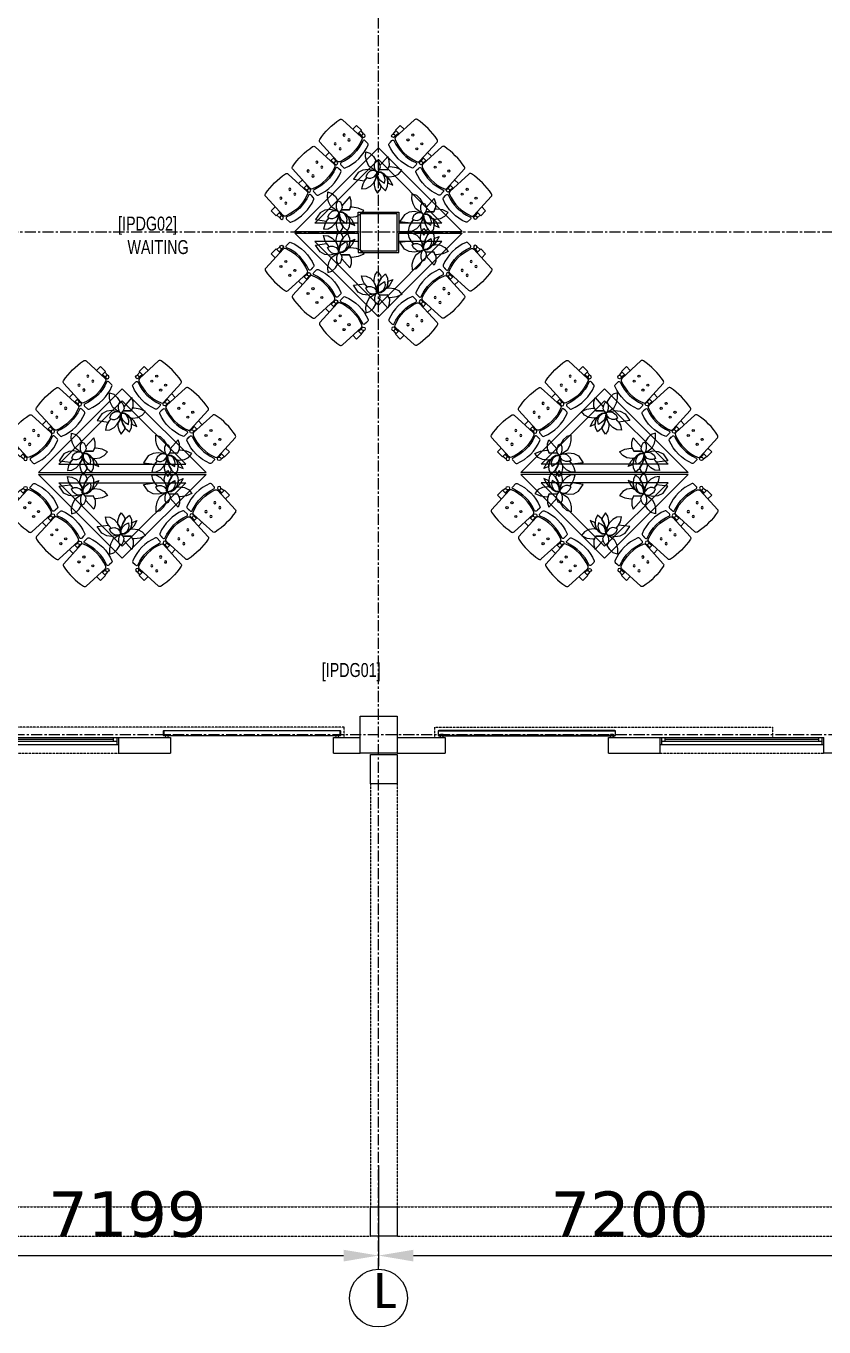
# Model space of a CAD drawing. Header units: millimetres. Extents: x 26027 to 581921, y 7230 to 233891.
# Drawn here: x 526695 to 538135, y 119458 to 138102 of the extents above; entities that cross this region are included whole.
import ezdxf

# ---------------------------------------------------------------- set-up
doc = ezdxf.new("R2010")
doc.units = ezdxf.units.MM
doc.header["$LTSCALE"] = 5
doc.linetypes.add('CENTER', pattern=[50.8, 31.75, -6.35, 6.35, -6.35])
doc.linetypes.add('HIDDEN2', pattern=[0.1875, 0.125, -0.0625])
doc.layers.get('0').update_dxf_attribs({"color": 252})
doc.layers.get('DEFPOINTS').update_dxf_attribs({"color": 252})
for name, color, linetype, lineweight in [('72_EGR_BASE_TEXT', 252, 'Continuous', 5), ('Aluminum', 252, 'Continuous', 5), ('AxisBalloons_2', 252, 'Continuous', 0), ('Dims', 252, 'Continuous', 5), ('Medical Equipment and Furniture', 252, 'Continuous', 0), ('Proj', 252, 'HIDDEN2', 5), ('Structure', 252, 'Continuous', 5), ('Text', 252, 'Continuous', 5), ('VEGETACIÓN', 252, 'Continuous', 5), ('Walls', 252, 'Continuous', 5), ('Wooden Joinery', 252, 'Continuous', 5)]:
    doc.layers.add(name, color=color, linetype=linetype, lineweight=lineweight)
doc.layers.add('axes', color=252, linetype='Continuous')
doc.styles.add('Dimension', font='verdana.ttf')
doc.styles.get("Standard").update_dxf_attribs({"font": 'calibri.ttf'})
doc.styles.add('X3G_ENTITY_2587EA', font='swisscl.ttf', dxfattribs={"height": 200})
doc.dimstyles.new('D500', dxfattribs={"dimtxt": 650, "dimasz": 500, "dimexe": 150, "dimexo": 100, "dimgap": 250, "dimtad": 1, "dimdec": 0, "dimtxsty": 'Dimension', "dimcen": 100, "dimdle": 150, "dimclrd": 250, "dimclre": 250, "dimclrt": 7, "dimadec": 0, "dimazin": 0, "dimtfac": 1, "dimtdec": 0, "dimtmove": 0, "dimatfit": 3, "dimfxl": 1, "dimlwd": 5, "dimlwe": 5, "dimarcsym": 0})

# ---------------------------------------------------------------- blocks, each defined once
blk = doc.blocks.new('S3-PROTO')
for p, q in [((-0.849, 0.409), (-0.855, 0.35)), ((-0.811, 0.409), (-0.805, 0.35)), ((-0.294, 0.409), (-0.3, 0.35)), ((-0.256, 0.409), (-0.25, 0.35)), ((0.256, 0.405), (0.25, 0.347)), ((0.294, 0.405), (0.3, 0.347)), ((0.811, 0.409), (0.805, 0.35)), ((0.849, 0.409), (0.855, 0.35)), ((-0.865, 0.35), (-0.791, 0.35)), ((-0.865, 0.35), (-0.865, 0.25)), ((-0.865, 0.25), (-0.786, 0.25)), ((-0.314, 0.25), (-0.236, 0.25)), ((-0.309, 0.35), (-0.241, 0.35)), ((0.236, 0.247), (0.314, 0.247)), ((0.241, 0.347), (0.309, 0.347)), ((0.865, 0.25), (0.786, 0.25)), ((0.865, 0.35), (0.791, 0.35)), ((0.865, 0.35), (0.865, 0.25))]:
    blk.add_line(p, q)
for points in [[(-0.305, 0.522), (-0.305, 0.489, -0.522832), (-0.332, 0.471, 0.18), (-0.768, 0.471, -0.522832), (-0.795, 0.489), (-0.795, 0.547, -0.306573), (-0.782, 0.565, -0.192782), (-0.318, 0.565, -0.306573), (-0.305, 0.547), (-0.305, 0.504)], [(0.245, 0.522), (0.245, 0.489, -0.522832), (0.218, 0.471, 0.18), (-0.218, 0.471, -0.522832), (-0.245, 0.489), (-0.245, 0.547, -0.306573), (-0.232, 0.565, -0.192782), (0.232, 0.565, -0.306573), (0.245, 0.547), (0.245, 0.504)], [(0.795, 0.522), (0.795, 0.489, -0.522832), (0.768, 0.471, 0.18), (0.332, 0.471, -0.522832), (0.305, 0.489), (0.305, 0.547, -0.306573), (0.318, 0.565, -0.192782), (0.782, 0.565, -0.306573), (0.795, 0.547), (0.795, 0.504)]]:
    blk.add_lwpolyline(points, format="xyb")
for points in [[(-0.777, 0.048, 0.346546), (-0.753, 0.019, 0.095695), (-0.347, 0.019, 0.346546), (-0.323, 0.048), (-0.306, 0.417, 0.318973), (-0.325, 0.447, 0.193005), (-0.775, 0.447, 0.318973), (-0.794, 0.417)], [(-0.227, 0.048, 0.346546), (-0.203, 0.019, 0.095695), (0.203, 0.019, 0.346546), (0.227, 0.048), (0.244, 0.417, 0.318973), (0.225, 0.447, 0.193005), (-0.225, 0.447, 0.318973), (-0.244, 0.417)], [(0.323, 0.048, 0.346546), (0.347, 0.019, 0.095695), (0.753, 0.019, 0.346546), (0.777, 0.048), (0.794, 0.417, 0.318973), (0.775, 0.447, 0.193005), (0.325, 0.447, 0.318973), (0.306, 0.417)]]:
    blk.add_lwpolyline(points, format="xyb", close=True)
for centre, radius in [((-0.83, 0.425), 0.025), ((-0.275, 0.425), 0.025), ((0.275, 0.422), 0.025), ((0.83, 0.425), 0.025), ((-0.64, 0.32), 0.015), ((-0.64, 0.22), 0.015), ((-0.46, 0.32), 0.015), ((-0.46, 0.22), 0.015), ((-0.09, 0.32), 0.015), ((-0.09, 0.22), 0.015), ((0.09, 0.32), 0.015), ((0.09, 0.22), 0.015), ((0.46, 0.32), 0.015), ((0.46, 0.22), 0.015), ((0.64, 0.32), 0.015), ((0.64, 0.22), 0.015)]:
    blk.add_circle(centre, radius)
blk = doc.blocks.new('Plt-Matero-03')
at = {"layer": 'VEGETACIÓN', "color": 0, "linetype": 'Continuous'}
for points in [[(-0.055, 0.014), (-0.122, 0.014), (-0.244, 0.041), (-0.342, 0.121), (-0.415, 0.214), (-0.464, 0.334), (-0.354, 0.347), (-0.244, 0.307), (-0.147, 0.241), (-0.144, 0.238)], [(0.022, 0.069), (0.207, 0.148), (0.207, 0.219), (0.207, 0.267), (0.158, 0.374), (0.085, 0.454), (-0.006, 0.168)], [(0.011, 0.021), (0.03, 0.005), (0.043, 0.011), (0.048, 0.013), (0.085, 0.028), (0.182, 0.014), (0.241, -0.017), (0.27, -0.01), (0.317, 0.001), (0.426, 0.068), (0.5, 0.161), (0.536, 0.281), (0.39, 0.281), (0.243, 0.241), (0.207, 0.219), (0.207, 0.148), (0.022, 0.069)], [(-0.099, -0.015), (-0.098, -0.012), (-0.232, -0.039), (-0.342, -0.106), (-0.427, -0.212), (-0.464, -0.412), (-0.196, -0.332), (-0.195, -0.33), (-0.193, -0.306), (-0.168, -0.233)], [(-0.165, -0.233), (-0.195, -0.33), (-0.205, -0.426), (-0.18, -0.546), (-0.083, -0.493), (-0.01, -0.399), (0.027, -0.293), (0.03, -0.258), (0.039, -0.173), (0.003, -0.053), (0, -0.055)]]:
    blk.add_lwpolyline(points, dxfattribs=at)
for points in [[(-0.144, 0.239), (-0.078, 0.239), (-0.022, 0.191), (0.022, 0.13), (0.022, 0.057), (0, -0.015), (-0.067, 0.021), (-0.111, 0.082), (-0.144, 0.154)], [(0.03, 0.005), (0.005, -0.005), (0, -0.032), (0.061, -0.132), (0.146, -0.225), (0.237, -0.292), (0.256, -0.305), (0.378, -0.345), (0.378, -0.225), (0.35, -0.145), (0.341, -0.119), (0.28, -0.039), (0.241, -0.017), (0.182, 0.014), (0.085, 0.028), (0.048, 0.013), (0.043, 0.011)], [(0.278, -0.185), (0.256, -0.1), (0.211, -0.04), (0.144, 0.009), (0.067, 0.021), (0, -0.003), (0.044, -0.088), (0.111, -0.149), (0.189, -0.173)], [(0, -0.003), (-0.067, -0.003), (-0.133, -0.027), (-0.178, -0.076), (-0.211, -0.149), (-0.211, -0.233), (-0.133, -0.233), (-0.078, -0.209), (-0.022, -0.149), (0, -0.076)], [(-0.006, -0.058), (0.003, -0.053), (0.039, -0.173), (0.03, -0.258), (0.061, -0.332), (0.134, -0.425), (0.219, -0.479), (0.243, -0.359), (0.237, -0.292), (0.146, -0.225), (0.061, -0.132), (0, -0.032)], [(0.241, -0.017), (0.28, -0.039), (0.341, -0.119), (0.35, -0.145), (0.353, -0.146), (0.487, -0.146), (0.365, -0.052), (0.27, -0.01)]]:
    blk.add_lwpolyline(points, close=True, dxfattribs=at)
blk = doc.blocks.new('*D266')
at = {"layer": 'DEFPOINTS', "color": 0, "transparency": 16777216}
for p in [(531748, 121872), (524549, 120481), (531748, 120481)]:
    blk.add_point(p, dxfattribs=at)
at = {"layer": 'Dims', "color": 250, "linetype": 'Continuous', "lineweight": 5, "transparency": 16777216}
for p, q in [((531748, 121772), (531748, 120331)), ((524549, 120581), (524549, 120631)), ((525049, 120481), (531248, 120481))]:
    blk.add_line(p, q, dxfattribs=at)
at = {"layer": 'Dims', "color": 250, "transparency": 16777216}
for points in [[(525049, 120564), (525049, 120397), (524549, 120481)], [(531248, 120564), (531248, 120397), (531748, 120481)]]:
    blk.add_solid(points, dxfattribs=at)
at = {"layer": 'Dims', "color": 7, "lineweight": 0, "transparency": 16777216, "insert": (528148, 121069), "char_height": 650, "attachment_point": 5, "style": 'Dimension'}
blk.add_mtext('7199', dxfattribs=at)
blk = doc.blocks.new('*D267')
at = {"layer": 'DEFPOINTS', "color": 0, "transparency": 16777216}
for p in [(531749, 120481), (538949, 120481), (538949, 120481)]:
    blk.add_point(p, dxfattribs=at)
at = {"layer": 'Dims', "color": 250, "linetype": 'Continuous', "lineweight": 5, "transparency": 16777216}
for p, q in [((531749, 120581), (531749, 120631)), ((538949, 120581), (538949, 120631)), ((532249, 120481), (538449, 120481))]:
    blk.add_line(p, q, dxfattribs=at)
at = {"layer": 'Dims', "color": 250, "transparency": 16777216}
for points in [[(532249, 120564), (532249, 120397), (531749, 120481)], [(538449, 120564), (538449, 120397), (538949, 120481)]]:
    blk.add_solid(points, dxfattribs=at)
at = {"layer": 'Dims', "color": 7, "lineweight": 0, "transparency": 16777216, "insert": (535349, 121069), "char_height": 650, "attachment_point": 5, "style": 'Dimension'}
blk.add_mtext('7200', dxfattribs=at)

msp = doc.modelspace()

# ---------------------------------------------------------------- linework, layer by layer
at = {"layer": 'Aluminum'}
for p, q in [((525674.9, 127905.3, 0), (528024.9, 127905.3, 0)), ((527949.9, 127855.3, 0), (527949.9, 127905.3, 0)), ((527999.9, 127805.3, 0), (527999.9, 127905.3, 0)), ((535784.9, 127905.3, 0), (538134.9, 127905.3, 0)), ((535809.9, 127805.3, 0), (535809.9, 127905.3, 0)), ((535859.9, 127855.3, 0), (535859.9, 127905.3, 0)), ((538059.9, 127855.3, 0), (538059.9, 127905.3, 0)), ((538109.9, 127805.3, 0), (538109.9, 127905.3, 0)), ((525674.9, 127805.3, 0), (528024.9, 127805.3, 0)), ((525699.9, 127855.3, 0), (527999.9, 127855.3, 0)), ((525749.9, 127880.3, 0), (527949.9, 127880.3, 0)), ((535784.9, 127805.3, 0), (538134.9, 127805.3, 0)), ((535809.9, 127855.3, 0), (538109.9, 127855.3, 0)), ((535859.9, 127880.3, 0), (538059.9, 127880.3, 0))]:
    msp.add_line(p, q, dxfattribs=at)
at = {"layer": 'axes', "linetype": 'CENTER', "lineweight": 0}
for p, q in [((531748.8, 120285.6, 0), (531748.8, 205820.3, 0)), ((580937.8, 135145.3, 2.4), (448568.3, 135145.3, 2.4)), ((581030.5, 127945.3, 2.4), (449113.3, 127945.3, 2.4))]:
    msp.add_line(p, q, dxfattribs=at)
at = {"layer": 'AxisBalloons_2'}
msp.add_circle((531748.8, 119871.7, 0), 413.9, dxfattribs=at)
at = {"layer": 'Medical Equipment and Furniture', "elevation": 0}
for points in [[(532038.1, 135157.8), (532948.2, 135157.8), (531748.2, 136357.8), (530548.2, 135157.8), (531458.1, 135157.8), (531458.1, 135435.3), (532038.1, 135435.3)], [(526875.7, 131700.8), (529275.7, 131700.8), (528075.7, 132900.8)], [(536189.7, 131700.8), (533789.7, 131700.8), (534989.7, 132900.8)], [(527165.4, 131820.8), (528986, 131820.8), (528075.7, 132731.1)], [(535900, 131820.8), (534079.4, 131820.8), (534989.7, 132731.1)], [(526875.7, 131675.8), (529275.7, 131675.8), (528075.7, 130475.8)], [(536189.7, 131675.8), (533789.7, 131675.8), (534989.7, 130475.8)], [(527165.4, 131555.8), (528986, 131555.8), (528075.7, 130645.5)], [(535900, 131555.8), (534079.4, 131555.8), (534989.7, 130645.5)]]:
    msp.add_lwpolyline(points, close=True, dxfattribs=at)
for points in [[(531458.1, 135277.8), (530837.9, 135277.8), (531748.2, 136188.1), (532658.4, 135277.8), (532038.1, 135277.8)], [(532038.1, 135132.8), (532948.2, 135132.8), (531748.2, 133932.8), (530548.2, 135132.8), (531458.1, 135132.8), (531458.1, 134855.3), (532038.1, 134855.3), (532038.1, 135132.8)], [(531458.1, 135012.8), (530837.9, 135012.8), (531748.2, 134102.5), (532658.4, 135012.8), (532038.1, 135012.8)]]:
    msp.add_lwpolyline(points, dxfattribs=at)
at = {"layer": 'Proj'}
for p, q in [((525674.9, 127680.3, 0), (528024.9, 127680.3, 0)), ((535784.9, 127680.3, 0), (538134.9, 127680.3, 0)), ((531633.8, 127240.3, 0), (531633.8, 121180.3, 0)), ((532013.8, 127240.3, 0), (532013.8, 121180.3, 0)), ((524663.8, 121180.3, 0), (531633.8, 121180.3, 0)), ((532013.8, 121180.3, 0), (538833.8, 121180.3, 0)), ((524663.8, 120760.3, 0), (531633.8, 120760.3, 0)), ((532013.8, 120760.3, 0), (538833.8, 120760.3, 0))]:
    msp.add_line(p, q, dxfattribs=at)
at = {"layer": 'Structure', "elevation": 0}
for points in [[(531483.8, 134880.3), (532013.8, 134880.3), (532013.8, 135410.3), (531483.8, 135410.3)], [(531483.8, 134880.3), (532013.8, 134880.3), (532013.8, 135410.3), (531483.8, 135410.3)], [(531483.8, 128210.3), (532013.8, 128210.3), (532013.8, 127680.3), (531483.8, 127680.3)], [(531633.8, 127660.3), (532013.8, 127660.3), (532013.8, 127240.3), (531633.8, 127240.3)], [(531633.8, 121180.3), (532013.8, 121180.3), (532013.8, 120760.3), (531633.8, 120760.3)]]:
    msp.add_lwpolyline(points, close=True, dxfattribs=at)
at = {"layer": 'Walls'}
for p, q in [((528024.9, 127680.3, 0), (528024.9, 127905.3, 0)), ((528024.9, 127905.3, 0), (528764.9, 127905.3, 0)), ((528764.9, 127905.3, 0), (528764.9, 127680.3, 0)), ((531104.9, 127680.3, 0), (531104.9, 127905.3, 0)), ((531104.9, 127905.3, 0), (531483.8, 127905.3, 0)), ((532013.8, 127905.3, 0), (532704.9, 127905.3, 0)), ((532704.9, 127905.3, 0), (532704.9, 127680.3, 0)), ((532704.9, 127905.3, 0), (532704.9, 127755.3, 0)), ((535044.9, 127680.3, 0), (535044.9, 127905.3, 0)), ((535044.9, 127905.3, 0), (535784.9, 127905.3, 0)), ((535784.9, 127680.3, 0), (535784.9, 127905.3, 0)), ((538134.9, 127680.3, 0), (538134.9, 127905.3, 0)), ((528024.9, 127680.3, 0), (528764.9, 127680.3, 0)), ((531104.9, 127680.3, 0), (531483.8, 127680.3, 0)), ((532013.8, 127680.3, 0), (532704.9, 127680.3, 0)), ((535044.9, 127680.3, 0), (535784.9, 127680.3, 0)), ((538683.8, 127680.3, 0), (538134.9, 127680.3, 0))]:
    msp.add_line(p, q, dxfattribs=at)
at = {"layer": 'Wooden Joinery', "linetype": 'HIDDEN2', "elevation": 0}
for points in [[(531254.9, 127905.3), (531254.9, 128055.3), (526414.9, 128055.3), (526414.9, 127905.3)], [(532554.9, 127905.3), (532554.9, 128055.3), (537394.9, 128055.3), (537394.9, 127905.3)]]:
    msp.add_lwpolyline(points, dxfattribs=at)
at = {"layer": 'Wooden Joinery', "elevation": 0}
for points in [[(528699.9, 127935.3), (528709.9, 127935.3), (528709.9, 127930.3), (528674.9, 127930.3, -0.4142136), (528664.9, 127940.3), (528664.9, 127995.3, -0.4142136), (528674.9, 128005.3), (531194.9, 128005.3, -0.4142136), (531204.9, 127995.3), (531204.9, 127940.3, -0.4142136), (531194.9, 127930.3), (531159.9, 127930.3), (531159.9, 127935.3), (531169.9, 127935.3), (531169.9, 127945.3), (531139.9, 127945.3), (531139.9, 127935.3), (531149.9, 127935.3), (531149.9, 127930.3), (528719.9, 127930.3), (528719.9, 127935.3), (528729.9, 127935.3), (528729.9, 127945.3), (528699.9, 127945.3)], [(528734.9, 127935.3), (531134.9, 127935.3), (531134.9, 127950.3), (531174.9, 127950.3), (531174.9, 127935.3), (531194.9, 127935.3, 0.4142136), (531199.9, 127940.3), (531199.9, 127995.3, 0.4142136), (531194.9, 128000.3), (528674.9, 128000.3, 0.4142136), (528669.9, 127995.3), (528669.9, 127940.3, 0.4142136), (528674.9, 127935.3), (528694.9, 127935.3), (528694.9, 127950.3), (528734.9, 127950.3)], [(535109.9, 127935.3), (535099.9, 127935.3), (535099.9, 127930.3), (535134.9, 127930.3, 0.4142136), (535144.9, 127940.3), (535144.9, 127995.3, 0.4142136), (535134.9, 128005.3), (532614.9, 128005.3, 0.4142136), (532604.9, 127995.3), (532604.9, 127940.3, 0.4142136), (532614.9, 127930.3), (532649.9, 127930.3), (532649.9, 127935.3), (532639.9, 127935.3), (532639.9, 127945.3), (532669.9, 127945.3), (532669.9, 127935.3), (532659.9, 127935.3), (532659.9, 127930.3), (535089.9, 127930.3), (535089.9, 127935.3), (535079.9, 127935.3), (535079.9, 127945.3), (535109.9, 127945.3)], [(535074.9, 127935.3), (532674.9, 127935.3), (532674.9, 127950.3), (532634.9, 127950.3), (532634.9, 127935.3), (532614.9, 127935.3, -0.4142136), (532609.9, 127940.3), (532609.9, 127995.3, -0.4142136), (532614.9, 128000.3), (535134.9, 128000.3, -0.4142136), (535139.9, 127995.3), (535139.9, 127940.3, -0.4142136), (535134.9, 127935.3), (535114.9, 127935.3), (535114.9, 127950.3), (535074.9, 127950.3)]]:
    msp.add_lwpolyline(points, format="xyb", close=True, dxfattribs=at)
at = {"layer": 'Wooden Joinery'}
for centre in [(528714.9, 127930.3, 0), (531154.9, 127930.3, 0), (532654.9, 127930.3, 0), (535094.9, 127930.3, 0)]:
    msp.add_arc(centre, 25, 180, 0, dxfattribs=at)

# ---------------------------------------------------------------- block references
at = {"layer": 'Medical Equipment and Furniture'}
for name, p, xscale, yscale, zscale, rotation in [('S3-PROTO', (530646.7, 136242.6, 0), -999.9999999999999, 1000, 1000, 224.9999999998599), ('S3-PROTO', (532849.6, 136242.6, 0), 1000, 1000, 1000, 134.9999999998678), ('Plt-Matero-03', (531731.4, 136013.1, 0), 579.6384670202342, 579.6384670202342, 579.6384670202342, 335.9025018336756), ('Plt-Matero-03', (531186.2, 135436.4, 0), 579.6384670202342, 579.6384670202342, 579.6384670202342, 335.9025018336756), ('Plt-Matero-03', (532396.1, 135409, 0), 579.6384670202342, 579.6384670202342, 579.6384670202342, 335.9025018336756), ('Plt-Matero-03', (531186.2, 134854.1, 0), -579.6384670202344, 579.6384670202345, 579.6384670202343, 204.0974981663244), ('Plt-Matero-03', (532396.1, 134894, 0), -579.6384670202344, 579.6384670202345, 579.6384670202343, 204.0974981663244), ('S3-PROTO', (530646.7, 134048, 0), 999.9999999999997, 999.9999999999997, 999.9999999999997, 315.0000000001401), ('S3-PROTO', (532849.6, 134048, 0), -1000, 1000, 1000, 45.00000000013206), ('Plt-Matero-03', (531731.4, 134277.4, 0), -579.6384670202344, 579.6384670202345, 579.6384670202343, 204.0974981663244), ('S3-PROTO', (526974.3, 132785.6, 0), -999.9999999999999, 1000, 1000, 224.9999999998599), ('S3-PROTO', (529177.2, 132785.6, 0), 1000, 1000, 1000, 134.9999999998678), ('S3-PROTO', (533888.2, 132785.6, 0), -1000, 1000, 1000, 225.0000000001322), ('S3-PROTO', (536091.1, 132785.6, 0), 1000, 1000, 1000, 135.0000000001401), ('Plt-Matero-03', (528059, 132556.1, 0), 579.6384670202342, 579.6384670202342, 579.6384670202342, 335.9025018336756), ('Plt-Matero-03', (535006.4, 132556.1, 0), -579.6384670202342, 579.6384670202344, 579.6384670202343, 24.09749816632442), ('Plt-Matero-03', (527513.8, 131979.5, 0), 579.6384670202342, 579.6384670202342, 579.6384670202342, 335.9025018336756), ('Plt-Matero-03', (528723.7, 131952.1, 0), 579.6384670202342, 579.6384670202342, 579.6384670202342, 335.9025018336756), ('Plt-Matero-03', (534341.7, 131952.1, 0), -579.6384670202342, 579.6384670202344, 579.6384670202343, 24.09749816632442), ('Plt-Matero-03', (535551.6, 131979.5, 0), -579.6384670202342, 579.6384670202344, 579.6384670202343, 24.09749816632442), ('Plt-Matero-03', (527513.8, 131397.2, 0), -579.6384670202344, 579.6384670202345, 579.6384670202343, 204.0974981663244), ('Plt-Matero-03', (528723.7, 131424.6, 0), -579.6384670202344, 579.6384670202345, 579.6384670202343, 204.0974981663244), ('Plt-Matero-03', (534341.7, 131424.6, 0), 579.6384670202342, 579.6384670202342, 579.6384670202342, 155.9025018336756), ('Plt-Matero-03', (535551.6, 131397.2, 0), 579.6384670202342, 579.6384670202342, 579.6384670202342, 155.9025018336756), ('S3-PROTO', (526974.3, 130591, 0), 999.9999999999997, 999.9999999999997, 999.9999999999997, 315.0000000001401), ('S3-PROTO', (529177.2, 130591, 0), -1000, 1000, 1000, 45.00000000013206), ('S3-PROTO', (533888.2, 130591, 0), 999.9999999999999, 999.9999999999999, 999.9999999999999, 314.9999999998679), ('S3-PROTO', (536091.1, 130591, 0), -999.9999999999999, 1000, 1000, 44.99999999985979), ('Plt-Matero-03', (528059, 130820.5, 0), -579.6384670202344, 579.6384670202345, 579.6384670202343, 204.0974981663244), ('Plt-Matero-03', (535006.4, 130820.5, 0), 579.6384670202342, 579.6384670202342, 579.6384670202342, 155.9025018336756)]:
    msp.add_blockref(name, p, dxfattribs=dict(at, xscale=xscale, yscale=yscale, zscale=zscale, rotation=rotation))

# ---------------------------------------------------------------- texts
at = {"layer": '72_EGR_BASE_TEXT', "char_height": 200, "attachment_point": 2, "style": 'X3G_ENTITY_2587EA'}
for s, insert in [('[IPDG02]', (528437.4, 135369.9, 0)), ('WAITING', (528587.8, 135033.4)), ('[IPDG01]', (531356.5, 128972.6, 0))]:
    msp.add_mtext(s, dxfattribs=dict(at, insert=insert))
at = {"layer": 'Text', "insert": (531680.1, 120229.5, 0), "char_height": 500, "attachment_point": 1}
msp.add_mtext_dynamic_manual_height_columns('L', width=500, gutter_width=1, heights=[0], dxfattribs=at)

# ---------------------------------------------------------------- dimensions: what is measured, and where the dimension line sits
at = {"layer": 'Dims', "lineweight": 0}
for base, p1, p2, picture, middle in [((531747.7, 120480.8, 0), (524548.8, 120480.8, 0), (531747.7, 121871.6, 0), '*D266', (528148.2, 121068.6, 0)), ((538948.8, 120480.8, 0), (531748.8, 120480.8, 0), (538948.8, 120480.8, 0), '*D267', (535348.8, 121069.3, 0))]:
    dim = msp.add_linear_dim(base=base, p1=p1, p2=p2, dimstyle='D500', dxfattribs=at)
    dim.commit()
    dim.dimension.update_dxf_attribs({"geometry": picture, "text_midpoint": middle})

doc.saveas('drawing.dxf')
